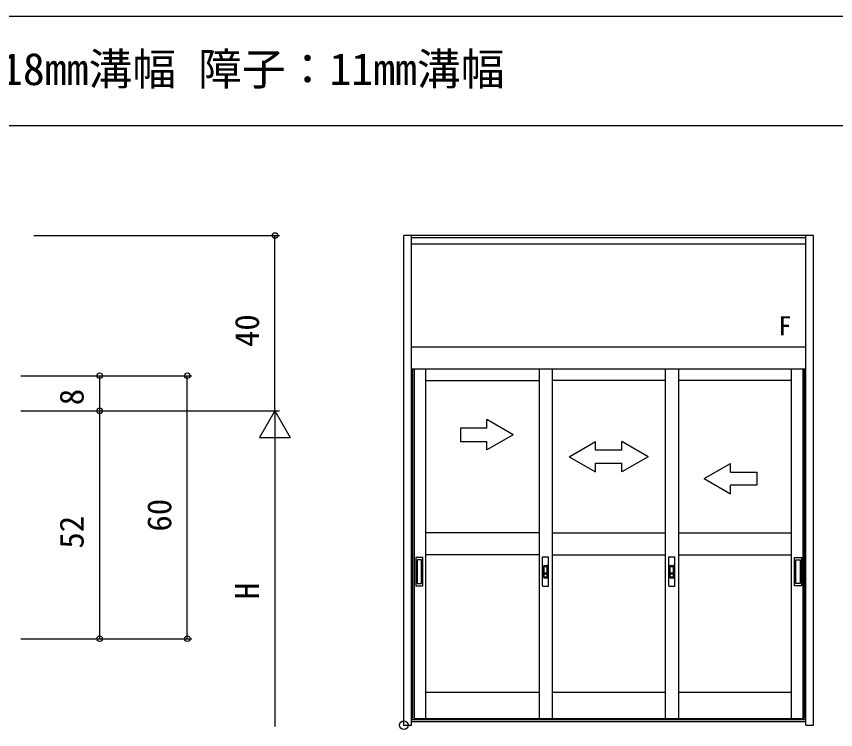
# Model space of a CAD drawing. Units: millimetres, scale not verified. Extents: x -437 to 438, y -681 to 679.
# Drawn here: x 64.3 to 251.2, y 480.9 to 643.6 of the extents above; entities that cross this region are included whole.
import ezdxf
from ezdxf.enums import TextEntityAlignment as Align

# ---------------------------------------------------------------- set-up
doc = ezdxf.new("R2010")
doc.units = ezdxf.units.MM
doc.header["$LTSCALE"] = 4
doc.header["$PDMODE"] = 32
doc.header["$PDSIZE"] = 2
for name, color, linetype in [('0-1_USER1', 3, 'Continuous'), ('0-5_YKK_A1', 4, 'Continuous'), ('0-6_YKK_D', 6, 'Continuous'), ('0-7_YKK_ZWAK', 7, 'Continuous')]:
    doc.layers.add(name, color=color, linetype=linetype)
doc.styles.add('ＭＳ ゴシック', font='')
doc.styles.get('ＭＳ ゴシック').set_extended_font_data('MS Gothic')

msp = doc.modelspace()

# ---------------------------------------------------------------- linework, layer by layer
at = {"layer": '0-5_YKK_A1'}
for p, q in [((152.7, 481.85), (152.7, 593.6)), ((246.2, 593.6), (152.7, 593.6)), ((154.45, 481.85), (154.45, 593.6)), ((244.45, 593.1), (154.45, 593.1)), ((244.45, 481.85), (244.45, 593.6)), ((246.2, 481.85), (246.2, 593.6)), ((244.45, 591.6), (154.45, 591.6)), ((244.45, 568.1), (154.45, 568.1)), ((244.45, 563.1), (154.45, 563.1)), ((154.75, 483.4), (154.75, 563.1)), ((155.1, 483.1), (155.1, 563.1)), ((157.75, 483.4), (157.75, 563.1)), ((183.55, 563.1), (183.55, 483.4)), ((186.55, 563.1), (186.55, 483.4)), ((212.35, 563.1), (212.35, 483.4)), ((215.35, 563.1), (215.35, 483.4)), ((241.15, 483.4), (241.15, 563.1)), ((243.8, 483.1), (243.8, 563.1)), ((244.15, 483.4), (244.15, 563.1)), ((157.75, 560.5), (183.55, 560.5)), ((212.35, 560.5), (186.55, 560.5)), ((241.15, 560.5), (215.35, 560.5)), ((177.664, 548.125), (171.664, 551.589)), ((171.664, 549.625), (171.664, 551.589)), ((177.664, 548.125), (171.664, 544.661)), ((171.664, 544.661), (171.664, 546.625)), ((190.45, 543.125), (196.45, 546.589)), ((196.45, 544.625), (196.45, 546.589)), ((208.45, 543.125), (202.45, 546.589)), ((202.45, 544.625), (202.45, 546.589)), ((202.45, 544.625), (196.45, 544.625)), ((190.45, 543.125), (196.45, 539.661)), ((208.45, 543.125), (202.45, 539.661)), ((196.45, 541.625), (202.45, 541.625)), ((196.45, 539.661), (196.45, 541.625)), ((202.45, 539.661), (202.45, 541.625)), ((221.236, 538.125), (227.236, 541.589)), ((227.236, 539.625), (227.236, 541.589)), ((221.236, 538.125), (227.236, 534.661)), ((227.236, 534.661), (227.236, 536.625)), ((183.55, 525.75), (157.75, 525.75)), ((186.55, 525.75), (212.35, 525.75)), ((215.35, 525.75), (241.15, 525.75)), ((183.55, 520.75), (157.75, 520.75)), ((184.35, 513.625), (184.35, 520.175)), ((184.425, 520.25), (185.675, 520.25)), ((185.75, 513.625), (185.75, 520.175)), ((186.55, 520.75), (212.35, 520.75)), ((213.15, 513.625), (213.15, 520.175)), ((213.225, 520.25), (214.475, 520.25)), ((214.55, 513.625), (214.55, 520.175)), ((215.35, 520.75), (241.15, 520.75)), ((184.613, 515.55), (184.613, 518.25)), ((184.663, 518.3), (185.438, 518.3)), ((184.688, 518.15), (185.413, 518.15)), ((184.688, 515.65), (184.688, 518.15)), ((184.688, 518.075), (185.413, 518.075)), ((184.692, 515.725), (184.692, 518.075)), ((185.407, 515.725), (185.407, 518.075)), ((185.413, 515.65), (185.413, 518.15)), ((185.488, 515.55), (185.488, 518.25)), ((213.413, 515.55), (213.413, 518.25)), ((213.463, 518.3), (214.238, 518.3)), ((213.488, 518.15), (214.213, 518.15)), ((213.488, 515.65), (213.488, 518.15)), ((213.488, 518.075), (214.213, 518.075)), ((213.492, 515.725), (213.492, 518.075)), ((214.207, 515.725), (214.207, 518.075)), ((214.213, 515.65), (214.213, 518.15)), ((214.288, 515.55), (214.288, 518.25)), ((184.692, 516.625), (185.407, 516.625)), ((184.717, 516.6), (184.692, 516.625)), ((184.692, 516.375), (184.717, 516.4)), ((184.692, 516.375), (185.407, 516.375)), ((184.717, 516.6), (185.382, 516.6)), ((184.717, 516.4), (184.717, 516.6)), ((184.717, 516.4), (185.382, 516.4)), ((185.382, 516.6), (185.407, 516.625)), ((185.382, 516.4), (185.382, 516.6)), ((185.382, 516.4), (185.407, 516.375)), ((213.492, 516.625), (214.207, 516.625)), ((213.517, 516.6), (213.492, 516.625)), ((213.492, 516.375), (213.517, 516.4)), ((213.492, 516.375), (214.207, 516.375)), ((213.517, 516.6), (214.182, 516.6)), ((213.517, 516.4), (213.517, 516.6)), ((213.517, 516.4), (214.182, 516.4)), ((214.182, 516.6), (214.207, 516.625)), ((214.182, 516.4), (214.182, 516.6)), ((214.182, 516.4), (214.207, 516.375)), ((184.663, 515.5), (185.438, 515.5)), ((184.688, 515.725), (185.413, 515.725)), ((184.688, 515.65), (185.413, 515.65)), ((213.463, 515.5), (214.238, 515.5)), ((213.488, 515.725), (214.213, 515.725)), ((213.488, 515.65), (214.213, 515.65)), ((184.425, 513.55), (185.675, 513.55)), ((213.225, 513.55), (214.475, 513.55)), ((157.75, 489.4), (183.55, 489.4)), ((186.55, 489.4), (212.35, 489.4)), ((215.35, 489.4), (241.15, 489.4)), ((244.45, 483.1), (154.45, 483.1)), ((244.45, 482.6), (154.45, 482.6)), ((155.1, 483.4), (243.8, 483.4)), ((152.7, 481.85), (154.45, 481.85)), ((152.7, 481.85), (154.45, 481.85)), ((244.45, 481.85), (246.2, 481.85))]:
    msp.add_line(p, q, dxfattribs=at)
for points in [[(171.664, 549.625), (165.664, 549.625), (165.664, 546.625), (171.664, 546.625)], [(227.236, 539.625), (233.236, 539.625), (233.236, 536.625), (227.236, 536.625)]]:
    msp.add_lwpolyline(points, dxfattribs=at)
for points in [[(155.45, 513.65), (157.05, 513.65), (157.05, 520.15), (155.45, 520.15)], [(243.45, 513.65), (241.85, 513.65), (241.85, 520.15), (243.45, 520.15)], [(155.775, 514.175), (156.725, 514.175), (156.725, 519.625), (155.775, 519.625)], [(243.125, 514.175), (242.175, 514.175), (242.175, 519.625), (243.125, 519.625)]]:
    msp.add_lwpolyline(points, close=True, dxfattribs=at)
for centre, radius, start, end in [((184.425, 520.175), 0.075, 90, 180.00001), ((185.675, 520.175), 0.075, 0, 90), ((213.225, 520.175), 0.075, 90, 180.00001), ((214.475, 520.175), 0.075, 0, 90), ((184.663, 518.25), 0.05, 90, 180.00001), ((185.438, 518.25), 0.05, 0, 90), ((213.463, 518.25), 0.05, 90, 180.00001), ((214.238, 518.25), 0.05, 0, 90), ((184.663, 515.55), 0.05, 180.00001, 270), ((185.438, 515.55), 0.05, 270, 0), ((213.463, 515.55), 0.05, 180.00001, 270), ((214.238, 515.55), 0.05, 270, 0), ((184.425, 513.625), 0.075, 180.00001, 270), ((185.675, 513.625), 0.075, 270, 0), ((213.225, 513.625), 0.075, 180.00001, 270), ((214.475, 513.625), 0.075, 270, 0)]:
    msp.add_arc(centre, radius, start, end, dxfattribs=at)
msp.add_point((152.7, 481.85), dxfattribs=at)
at = {"layer": '0-6_YKK_D'}
for p, q in [((68.3, 593.6), (124.3, 593.6)), ((123.3, 553.6), (123.3, 593.6)), ((65.3, 561.596), (84.3, 561.596)), ((65.3, 561.596), (104.3, 561.596)), ((83.3, 561.596), (83.3, 553.6)), ((103.3, 501.596), (103.3, 561.596)), ((65.3, 553.6), (84.3, 553.6)), ((65.3, 553.6), (84.3, 553.6)), ((68.3, 553.6), (124.3, 553.6)), ((68.3, 553.6), (124.3, 553.6)), ((83.3, 553.6), (83.3, 501.596)), ((123.3, 553.6), (119.8, 547.538)), ((123.3, 553.6), (126.8, 547.538)), ((123.3, 553.6), (123.3, 541.476)), ((119.8, 547.538), (126.8, 547.538)), ((123.3, 546.6), (123.3, 481.596)), ((65.3, 501.596), (84.3, 501.596)), ((65.3, 501.596), (104.3, 501.596))]:
    msp.add_line(p, q, dxfattribs=at)
for centre in [(123.3, 593.6), (83.3, 561.596), (103.3, 561.596), (83.3, 553.6), (83.3, 553.6), (83.3, 501.596), (103.3, 501.596)]:
    msp.add_circle(centre, 0.637, dxfattribs=at)
at = {"layer": '0-7_YKK_ZWAK'}
for p, q in [((438.3, 643.6), (-436.7, 643.6)), ((438.3, 618.6), (-436.7, 618.6))]:
    msp.add_line(p, q, dxfattribs=at)

# ---------------------------------------------------------------- texts
at = {"layer": '0-1_USER1', "style": 'ＭＳ ゴシック'}
msp.add_text('引違い戸【かまちタイプ】 枠内 3・6枚建 150見込\u3000たてかまち90mm見付  枠：18mm溝幅 障子：11mm溝幅', height=7.331, dxfattribs=at).set_placement((-299.006, 625.731), align=Align.BOTTOM_LEFT)
at = {"layer": '0-5_YKK_A1', "style": 'ＭＳ ゴシック'}
msp.add_text('F', height=4.399, dxfattribs=at).set_placement((238.172, 569.469), align=Align.BOTTOM_LEFT)
at = {"layer": '0-6_YKK_D', "style": 'ＭＳ ゴシック'}
for s, p in [('40', (121.3, 568.145)), ('8', (81.3, 554.871)), ('60', (101.3, 526.035)), ('52', (81.3, 522.144)), ('H', (121.3, 510.604))]:
    msp.add_text(s, height=5.499, rotation=90, dxfattribs=at).set_placement(p, align=Align.BOTTOM_LEFT)

doc.saveas('drawing.dxf')
